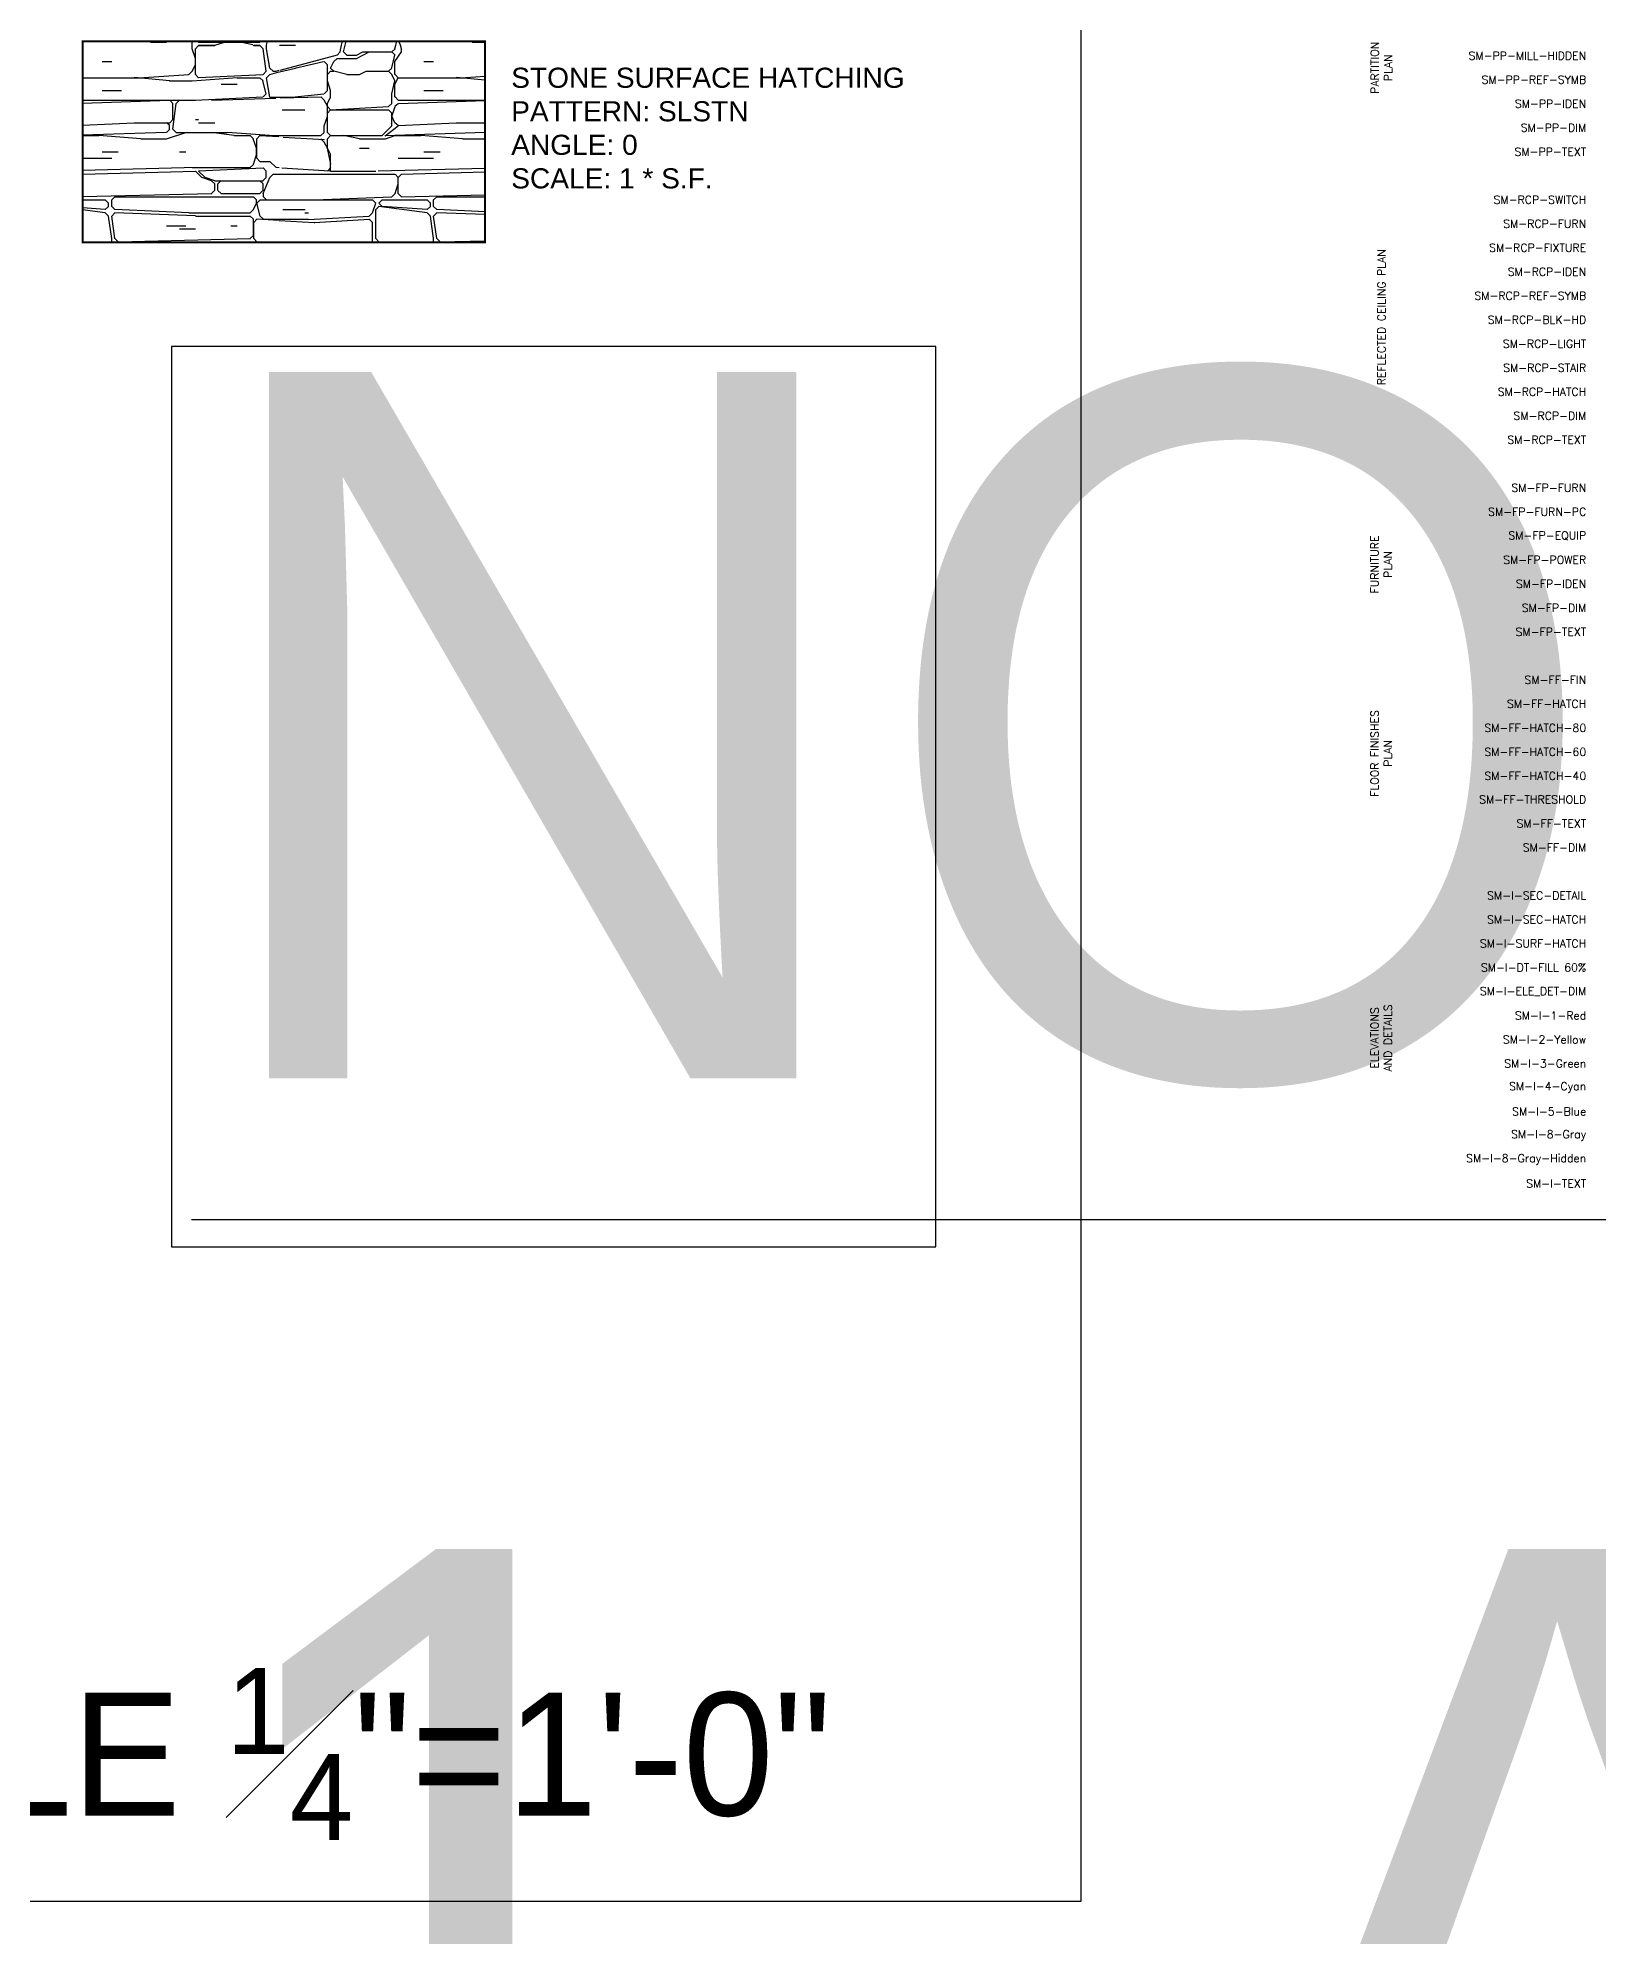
# Model space of a CAD drawing. Header units: inches. Extents: x -11160 to 9368, y -3485 to 2663.
# Drawn here: x -3904.4 to -3673.6, y 428.7 to 709.5 of the extents above; entities that cross this region are included whole.
import ezdxf
from ezdxf.enums import TextEntityAlignment as Align

# ---------------------------------------------------------------- set-up
doc = ezdxf.new("R2018")
doc.units = ezdxf.units.IN
doc.header["$MEASUREMENT"] = 0
for name, color, linetype in [('I-Anno-Code', 2, 'Continuous'), ('SM-I-SECTION_HATCH', 8, 'Continuous'), ('SM-RCP-LIGHT', 2, 'Continuous')]:
    doc.layers.add(name, color=color, linetype=linetype)
doc.styles.add('SMM-1', font='romans.shx', dxfattribs={"height": 2})
doc.styles.add('SMM_ARIAL', font='arial.ttf')

# ---------------------------------------------------------------- blocks, each defined once
blk = doc.blocks.new('*U137')
at = {"color": 0, "linetype": 'ByBlock'}
for p, q in [((0, 3.02), (0, -67.46)), ((59.83, 3.02), (0, 3.02)), ((59.83, -67.46), (59.83, 3.02)), ((0, -67.46), (59.83, -67.46))]:
    blk.add_line(p, q, dxfattribs=at)
at = {"layer": 'I-Anno-Code', "lineweight": 30, "flags": 104}
blk.add_attdef('Text', text='', height=2, dxfattribs=at).set_placement((1.55, 1.03), align=Align.TOP_LEFT)

msp = doc.modelspace()

# ---------------------------------------------------------------- hatches: boundary and pattern name
at = {"layer": 'SM-I-SECTION_HATCH'}
h = msp.add_hatch(dxfattribs=at)
h.set_pattern_fill('SLSTN', color=256, scale=1.488003, style=0)
h.set_pattern_definition([(0, (-4385.06, 546.79), (0, 47.616), [6.6186, -40.9975]), (90, (-4347.443, 542.98), (-47.616, 3e-15), [0.476, -47.14]), (135, (-4374.63, 542.98), (47.616, -95.2322), [0.6734, -66.666]), (45, (-4376.06, 542.98), (47.616, 95.2322), [0.6734, -66.666]), (1.39718, (-4374.6313, 542.9811), (1904.6438275, 47.6160951), [19.5284, -1933.3121]), (177.7094, (-4357.4895, 540.1242), (1142.7862834, -47.6160925), [11.9135, -1179.4408]), (1.39718, (-4368.9174, 536.3149), (1904.6438275, 47.6160951), [19.5284, -1933.3121]), (177.51045, (-4358.4418, 540.6003), (1047.5541094, -47.6160866), [10.962, -1085.2428]), (0, (-4369.394, 542.98), (0, 47.616), [20.475, -27.141]), (0, (-4373.203, 535.41), (0, 47.616), [6.19, -41.426]), (0, (-4377.49, 530.172), (0, 47.616), [15.7133, -31.9028]), (0, (-4377.49, 528.22), (0, 47.616), [14.761, -32.855]), (175.32258, (-4363.6796, 530.1724), (2904.58179188, -238.0804995), [5.2553, -5250.01734]), (0, (-4367.965, 533.934), (0, 47.616), [4.2854, -43.3306]), (90, (-4377.964, 528.696), (-47.616, 3e-15), [1, -46.616]), (64.53666, (-4392.2493, 528.2201), (428.54487, 904.705799), [1.1075, -1106.4146]), (135, (-4391.773, 527.744), (47.616, -95.2322), [0.6734, -66.666]), (0, (-4383.2, 528.22), (0, 47.616), [4.7616, -42.8545]), (3.17983, (-4391.773, 527.744), (809.473618, 47.616093), [8.5841, -849.8273]), (135, (-4377.488, 528.22), (47.616, -95.2322), [0.6734, -66.666]), (45, (-4378.44, 528.22), (47.616, 95.2322), [0.6734, -66.666]), (0, (-4392.2, 541.076), (0, 47.616), [3.2855, -44.3306]), (0, (-4392.68, 539.65), (0, 47.616), [4.238, -43.3783]), (0, (-4347.443, 539.65), (0, 47.616), [2.333, -45.283]), (0, (-4392.68, 536.315), (0, 47.616), [4.238, -43.3783]), (0, (-4348.395, 536.315), (0, 47.616), [3.2855, -44.3306]), (176.68222, (-4345.1093, 539.45754), (809.4736099, -47.6160703), [3.29103, -3287.7356]), (176.84928, (-4387.48765, 539.17184), (857.0897133, -47.6160678), [5.198, -5192.81364]), (0, (-4392.68, 542.505), (0, 47.616), [13.761, -33.855]), (0, (-4347.92, 542.505), (0, 47.616), [2.8093, -44.8067]), (45, (-4348.87, 539.172), (47.616, 95.2322), [0.6734, -66.666]), (90, (-4348.87, 536.79), (-47.616, 3e-15), [2.3808, -45.2353]), (135, (-4348.395, 536.315), (47.616, -95.2322), [0.6734, -66.666]), (104.0362, (-4347.919, 540.124), (47.61607, -238.08048), [1.9633, -194.363]), (135, (-4347.443, 539.648), (47.616, -95.2322), [0.6734, -66.666]), (135, (-4346.966, 542.505), (47.616, -95.2322), [0.6734, -66.666]), (45, (-4348.395, 542.03), (47.616, 95.2322), [0.6734, -66.666]), (45, (-4370.346, 535.84), (47.616, 95.2322), [0.6734, -66.666]), (176.42367, (-4370.346, 535.8387), (714.241431, -47.616077), [7.6334, -755.7106]), (45, (-4379.393, 535.84), (47.616, 95.2322), [0.6734, -66.666]), (146.31, (-4387.011, 535.363), (47.61608, -47.61608), [1.7168, -169.9655]), (5.1944, (-4384.6307, 535.3626), (476.16096, 47.61611), [5.2594, -520.6776]), (2.1211, (-4391.297, 529.6962), (1238.0184597, 47.616102), [12.8652, -1273.6509]), (176.32176, (-4375.10747, 530.1724), (1476.09893715, -95.23218985), [6.68, -6673.33375]), (0, (-4380.345, 534.934), (0, 47.616), [3.8093, -43.8068]), (103.70696, (-4388.44, 530.601), (428.5448375, -1761.7955207), [2.0095, -2007.48]), (5.142765, (-4387.9638, 530.1724), (523.77706854, 47.6161134), [4.78085, -4776.0743]), (138.0128, (-4387.9638, 530.1724), (47.616113, -47.616084), [0.6406, -639.9684]), (0, (-4388.44, 530.6), (0, 47.616), [0.0476, -47.5685]), (0, (-4387.964, 530.172), (0, 47.616), [0.0476, -47.5685]), (45, (-4391.773, 529.22), (47.616, 95.2322), [0.6734, -66.666]), (0, (-4383.2, 530.6), (0, 47.616), [1.4285, -46.1876]), (0, (-4387.01, 535.363), (0, 47.616), [2.3808, -45.2353]), (0, (-4387.964, 535.41), (0, 47.616), [6.19, -41.426]), (45, (-4388.44, 534.934), (47.616, 95.2322), [0.6734, -66.666]), (72.1213, (-4388.9161, 533.4579), (428.5448745, 1333.250645), [1.551, -1549.4478]), (90, (-4388.916, 532.553), (-47.616, 3e-15), [0.9047, -46.7114]), (0, (-4383.2, 533.03), (0, 47.616), [2.3808, -45.2353]), (161.565, (-4380.345, 534.934), (95.23217, -47.6161), [1.5058, -149.0696]), (3.96031, (-4375.10747, 530.1724), (4809.2255999, 333.31268253), [6.2049, -6198.704]), (45, (-4377.964, 529.696), (47.616, 95.2322), [0.6734, -66.666]), (135, (-4377.964, 529.696), (47.616, -95.2322), [0.6734, -66.666]), (8.1301, (-4376.536, 534.934), (285.69656, 47.616075), [3.367, -333.3297]), (0, (-4369.394, 533.46), (0, 47.616), [1.4285, -46.1876]), (3.36646, (-4387.4877, 539.1718), (761.857524, 47.616099), [8.1087, -802.7642]), (3.0128, (-4388.44, 539.648), (857.089725, 47.616111), [9.0596, -896.8984]), (2.38594, (-4387.4877, 542.505), (1095.170179, 47.616116), [11.4378, -1132.3401]), (0, (-4387.49, 539.17), (0, 47.616), [0.0476, -47.5685]), (0, (-4388.916, 540.6), (0, 47.616), [0.476, -47.14]), (0, (-4388.916, 541.076), (0, 47.616), [0.0476, -47.5685]), (0, (-4388.44, 540.6), (0, 47.616), [0.0476, -47.5685]), (0, (-4388.44, 539.65), (0, 47.616), [0.0476, -47.5685]), (98.1301, (-4369.87, 536.791), (47.61611, -380.928745), [3.367, -333.3297]), (98.1301, (-4369.3935, 536.791), (47.61611, -380.928745), [3.367, -333.3297]), (90, (-4378.44, 536.79), (-47.616, 3e-15), [4.2854, -43.3306]), (135, (-4378.917, 539.172), (47.616, -95.2322), [0.6734, -66.666]), (90, (-4378.917, 536.315), (-47.616, 3e-15), [2.857, -44.759]), (135, (-4377.964, 536.315), (47.616, -95.2322), [0.6734, -66.666]), (90, (-4369.87, 536.315), (-47.616, 3e-15), [0.476, -47.14]), (135, (-4368.917, 536.315), (47.616, -95.2322), [0.6734, -66.666]), (172.40536, (-4370.822, 540.6003), (333.312665, -47.6161), [7.2056, -713.3566]), (175.9144, (-4370.822, 541.0765), (619.00923, -47.616095), [6.6833, -661.6405]), (0, (-4377.49, 542.505), (0, 47.616), [6.6663, -40.95]), (71.565, (-4378.917, 540.6), (47.6161, 190.4644), [1.5058, -149.0696]), (45, (-4378.44, 541.076), (47.616, 95.2322), [0.6734, -66.666]), (45, (-4379.393, 540.124), (47.616, 95.2322), [0.6734, -66.666]), (135, (-4378.44, 542.03), (47.616, -95.2322), [0.6734, -66.666]), (45, (-4377.964, 542.03), (47.616, 95.2322), [0.6734, -66.666]), (135, (-4377.488, 541.553), (47.616, -95.2322), [0.6734, -66.666]), (45, (-4370.822, 541.076), (47.616, 95.2322), [0.6734, -66.666]), (135, (-4369.394, 541.076), (47.616, -95.2322), [0.6734, -66.666]), (135, (-4370.346, 540.124), (47.616, -95.2322), [0.6734, -66.666]), (45, (-4369.87, 540.124), (47.616, 95.2322), [0.6734, -66.666]), (90, (-4370.346, 541.553), (-47.616, 3e-15), [0.476, -47.14]), (135, (-4370.346, 542.03), (47.616, -95.2322), [0.6734, -66.666]), (45, (-4369.87, 542.505), (47.616, 95.2322), [0.6734, -66.666]), (90, (-4369.87, 541.553), (-47.616, 3e-15), [0.9523, -46.6638]), (3.46823, (-4361.2988, 528.2201), (761.8575223, 47.616114), [15.7422, -1558.4722]), (90, (-4361.775, 528.696), (-47.616, 3e-15), [0.476, -47.14]), (90, (-4362.25, 528.696), (-47.616, 3e-15), [1, -46.616]), (135, (-4361.3, 528.22), (47.616, -95.2322), [0.6734, -66.666]), (45, (-4362.727, 528.22), (47.616, 95.2322), [0.6734, -66.666]), (0, (-4392.68, 536.315), (0, 47.616), [2.3332, -45.283]), (0, (-4359.87, 536.315), (0, 47.616), [14.761, -32.855]), (0, (-4391.773, 530.125), (0, 47.616), [1.9046, -45.7115]), (45, (-4360.346, 535.84), (47.616, 95.2322), [0.6734, -66.666]), (84.8056, (-4360.8226, 530.601), (47.616083, 571.393133), [5.2594, -520.6776]), (81.8699, (-4361.299, 530.601), (47.61611, 380.928745), [3.367, -333.3297]), (56.31, (-4361.775, 529.172), (47.6161, 95.2322), [1.717, -169.9655]), (41.9872, (-4361.775, 530.1724), (47.616113, 47.616084), [0.6406, -639.9684]), (135, (-4362.25, 529.696), (47.616, -95.2322), [0.6734, -66.666]), (0, (-4358.92, 530.6), (0, 47.616), [0.9523, -46.6638]), (4.76364, (-4367.0127, 535.41), (523.777058, 47.616076), [5.7337, -567.64]), (90, (-4360.823, 533.934), (-47.616, 3e-15), [1.476, -46.14]), (135, (-4360.823, 535.41), (47.616, -95.2322), [0.6734, -66.666]), (34.38035, (-4392.6778, 529.5058), (761.857517, 523.777036), [1.0962, -1095.1086]), (34.992, (-4345.5855, 529.1725), (333.312666, 238.080463), [0.5812, -580.6473]), (0, (-4352.25, 532.98), (0, 47.616), [2.3808, -45.2353]), (0, (-4358.44, 540.6), (0, 47.616), [9.047, -38.569]), (0, (-4357.49, 540.124), (0, 47.616), [8.0947, -39.5214]), (0, (-4361.775, 538.696), (0, 47.616), [2.857, -44.759]), (0, (-4359.87, 538.22), (0, 47.616), [2.3808, -45.2353]), (90, (-4348.92, 537.267), (-47.616, 3e-15), [2.3808, -45.2353]), (45, (-4349.395, 536.79), (47.616, 95.2322), [0.6734, -66.666]), (0, (-4352.25, 538.696), (0, 47.616), [0.9523, -46.6638]), (45, (-4349.395, 540.6), (47.616, 95.2322), [0.6734, -66.666]), (135, (-4348.92, 539.648), (47.616, -95.2322), [0.6734, -66.666]), (63.435, (-4348.919, 541.076), (47.6161, 142.8483), [1.0647, -105.408]), (90, (-4348.442, 542.03), (-47.616, 3e-15), [0.476, -47.14]), (135, (-4348.442, 542.505), (47.616, -95.2322), [0.6734, -66.666]), (135, (-4389.87, 535.84), (47.616, -95.2322), [0.6734, -66.666]), (95.7106, (-4389.3923, 531.077), (47.61608, -523.777058), [4.7854, -473.7505]), (90, (-4389.39, 530.6), (-47.616, 3e-15), [0.476, -47.14]), (45, (-4389.87, 530.125), (47.616, 95.2322), [0.6734, -66.666]), (104.0362, (-4346.538, 522.982), (47.61607, -238.08048), [1.9633, -194.363]), (78.69, (-4369.87, 522.03), (47.6161, 285.69656), [2.428, -240.3674]), (90, (-4369.87, 523.46), (-47.616, 3e-15), [1.4285, -46.1876]), (97.21426, (-4345.5379, 523.50615), (47.61609604, -380.9287633), [3.79167, -3787.89685]), (0, (-4375.107, 560.6), (0, 47.616), [9.9994, -37.6167]), (1.59114, (-4374.6313, 546.3143), (1666.5633434, 47.6160844), [17.1484, -1697.6922]), (1.221473, (-4369.34592, 521.55389), (20093.99220691, 428.544755547), [22.33704, -22314.6874]), (0, (-4375.107, 557.266), (0, 47.616), [17.618, -29.998]), (0, (-4368.917, 521.554), (0, 47.616), [10.9517, -36.6644]), (1.97493, (-4375.1075, 556.7898), (1333.2506547, 47.6160814), [13.8169, -1367.8706]), (2.8624, (-4375.1075, 553.5043), (904.705806, 47.61611), [8.5816, -944.93]), (1.465386, (-4378.44059, 546.79042), (1857.02769812, 47.616090714), [20.48163, -20461.13771]), (1.7899, (-4377.0121, 552.0282), (1476.0989462, 47.616117), [15.2446, -1509.2143]), (175.6013, (-4365.5842, 551.552), (571.39313, -47.616067), [6.2084, -614.6296]), (63.435, (-4385.583, 556.79), (47.6161, 142.8483), [1.0647, -105.408]), (135, (-4375.107, 557.266), (47.616, -95.2322), [0.6734, -66.666]), (90, (-4376.06, 556.79), (-47.616, 3e-15), [1.4285, -46.1876]), (0, (-4392.68, 546.314), (0, 47.616), [6.19, -41.426]), (0, (-4346.014, 546.314), (0, 47.616), [0.9047, -46.7114]), (177.08916, (-4345.1093, 551.88534), (1857.0277282, -95.2321833), [2.813, -2810.16604]), (176.89397, (-4386.53533, 551.55203), (4380.6807578, -238.08049008), [6.15152, -6145.3615]), (173.6598, (-4345.1093, 547.2666), (380.92874, -47.616117), [0.4312, -430.751]), (176.160404, (-4385.583, 546.79042), (6380.55678594, -428.54480448), [7.11075, -7103.64802]), (90, (-4348.395, 550.17), (-47.616, 3e-15), [1.381, -46.2352]), (68.1986, (-4347.4425, 543.457), (47.61611, 142.84829), [2.5642, -253.8563]), (45, (-4346.49, 545.838), (47.616, 95.2322), [0.6734, -66.666]), (0, (-4347.966, 548.22), (0, 47.616), [1.476, -46.14]), (90, (-4348.395, 548.695), (-47.616, 3e-15), [1.476, -46.14]), (131.9872, (-4347.9663, 548.219), (380.928767, -428.544841), [0.6406, -639.9684]), (136.4688, (-4345.5379, 547.3142), (47.616098, -47.6160994), [1.3135, -1312.2349]), (48.0128, (-4348.395, 551.552), (380.928767, 428.544841), [0.6406, -639.9684]), (117.75854, (-4385.583, 550.1712), (47.616084, -95.232203), [1.0224, -1021.3386]), (90, (-4385.583, 550.17), (-47.616, 3e-15), [1.381, -46.2352]), (0, (-4380.345, 546.314), (0, 47.616), [4.7616, -42.8545]), (0, (-4380.82, 550.17), (0, 47.616), [1.4285, -46.1876]), (0, (-4386.49, 546.314), (0, 47.616), [6.1425, -41.4736]), (115.46335, (-4385.1068, 549.1712), (428.54487, -904.705799), [1.1075, -1106.4146]), (47.7263, (-4385.583, 546.7904), (428.54487, 476.160948), [0.7079, -707.1563]), (0, (-4385.107, 546.79), (0, 47.616), [0.0476, -47.5685]), (101.31, (-4385.107, 547.79), (47.6161, -285.69656), [2.428, -240.3674]), (90, (-4385.107, 546.79), (-47.616, 3e-15), [2.3808, -45.2353]), (90, (-4375.107, 543.457), (-47.616, 3e-15), [2.3808, -45.2353]), (71.565, (-4375.584, 543.457), (47.6161, 190.4644), [1.5058, -149.0696]), (135, (-4375.107, 545.838), (47.616, -95.2322), [0.6734, -66.666]), (45, (-4375.107, 545.838), (47.616, 95.2322), [0.6734, -66.666]), (0, (-4375.107, 548.695), (0, 47.616), [5.2378, -42.3783]), (0, (-4371.3, 549.647), (0, 47.616), [2.3808, -45.2353]), (3.17983, (-4385.1068, 555.8375), (809.473618, 47.616093), [8.5841, -849.8273]), (0, (-4385.107, 555.837), (0, 47.616), [8.571, -39.0452]), (0, (-4385.107, 552.03), (0, 47.616), [7.6186, -39.9975]), (0, (-4380.82, 551.55), (0, 47.616), [3.8093, -43.8068]), (90, (-4385.583, 552.504), (-47.616, 3e-15), [2.857, -44.759]), (135, (-4386.06, 551.076), (47.616, -95.2322), [0.6734, -66.666]), (135, (-4385.107, 552.028), (47.616, -95.2322), [0.6734, -66.666]), (168.69, (-4380.821, 551.552), (190.46439, -47.61609), [2.428, -240.3674]), (45, (-4385.583, 551.552), (47.616, 95.2322), [0.6734, -66.666]), (135, (-4385.107, 555.837), (47.616, -95.2322), [0.6734, -66.666]), (0, (-4385.583, 555.36), (0, 47.616), [0.0476, -47.5685]), (45, (-4385.583, 555.36), (47.616, 95.2322), [0.6734, -66.666]), (0, (-4385.583, 556.314), (0, 47.616), [0.0476, -47.5685]), (90, (-4385.583, 556.314), (-47.616, 3e-15), [0.476, -47.14]), (0, (-4385.583, 556.314), (0, 47.616), [0.0476, -47.5685]), (90, (-4376.06, 553.457), (-47.616, 3e-15), [1.9046, -45.7115]), (116.565, (-4375.584, 553.933), (47.6161, -142.8483), [1.0647, -105.408]), (0, (-4375.584, 552.03), (0, 47.616), [3.8093, -43.8068]), (45, (-4377.488, 552.028), (47.616, 95.2322), [2.02, -65.319]), (18.435, (-4377.012, 551.552), (95.23217, 47.6161), [1.5058, -149.0696]), (37.77568, (-4377.0121, 552.0282), (428.544865, 333.3126465), [2.40966, -2407.2658]), (138.0128, (-4375.1075, 553.5043), (47.616113, -47.616084), [0.6406, -639.9684]), (135, (-4376.06, 555.36), (47.616, -95.2322), [0.6734, -66.666]), (45, (-4376.536, 556.314), (47.616, 95.2322), [0.6734, -66.666]), (41.9872, (-4375.5836, 556.3613), (47.616113, 47.616084), [0.6406, -639.9684]), (72.1213, (-4376.0598, 554.8852), (428.5448745, 1333.250645), [1.551, -1549.4478]), (0, (-4392.68, 565.41), (0, 47.616), [2.3808, -45.2353]), (5.1944, (-4392.678, 522.0777), (476.16096, 47.61611), [4.7334, -521.2035]), (6.3402, (-4345.538, 522.03), (380.92874, 47.616117), [0.4312, -430.751]), (171.75368, (-4389.3923, 522.5062), (2952.1979123, -428.5448725), [3.31984, -3316.51584]), (14.712047, (-4392.6778, 561.69426), (4713.99341118, 1238.01844952), [8.81222, -8803.38216]), (18.435, (-4345.538, 561.551), (95.23217, 47.6161), [0.4517, -150.1236]), (0, (-4392.68, 557.74), (0, 47.616), [1.9046, -45.7115]), (0, (-4346.49, 557.74), (0, 47.616), [1.381, -46.2352]), (13.49573, (-4392.6778, 561.4562), (190.464379, 47.61607), [2.4484, -1221.7576]), (15.42216, (-4346.4902, 561.0752), (857.0897117, 238.080464), [1.4324, -1431.0129]), (99.4623, (-4346.49, 562.0276), (47.61609, -333.31265), [2.8964, -286.741]), (45, (-4346.966, 560.6), (47.616, 95.2322), [0.6734, -66.666]), (99.4623, (-4346.49, 557.742), (47.61609, -333.31265), [2.8964, -286.741]), (0, (-4346.014, 561.55), (0, 47.616), [0.476, -47.14]), (135, (-4346.014, 561.55), (47.616, -95.2322), [0.6734, -66.666]), (90, (-4346.966, 565.36), (-47.616, 3e-15), [0.0476, -47.5685]), (75.79323, (-4346.96636, 517.7922), (47.6160949, 190.4643631), [3.88033, -3876.46626]), (90, (-4346.966, 564.885), (-47.616, 3e-15), [0.476, -47.14]), (45, (-4346.014, 521.554), (47.616, 95.2322), [0.6734, -66.666]), (131.9872, (-4345.1093, 522.9824), (380.928767, -428.544841), [0.6406, -639.9684]), (76.6075, (-4383.2022, 564.4084), (190.464392, 809.473628), [1.0279, -1026.8623]), (75.25644, (-4382.9641, 517.7922), (47.616075, 190.464364), [0.9355, -934.5723]), (90, (-4374.63, 564.41), (-47.616, 3e-15), [0.476, -47.14]), (45, (-4376.06, 564.41), (47.616, 95.2322), [0.6734, -66.666]), (79.2157, (-4383.6784, 564.4084), (142.848285, 761.857505), [1.018, -1016.898]), (78.31063, (-4383.4879, 517.7922), (47.6160788, 238.080494), [1.4101, -1408.7018]), (0, (-4379.87, 561.55), (0, 47.616), [3.333, -44.283]), (0, (-4380.345, 564.41), (0, 47.616), [4.2854, -43.3306]), (26.565, (-4381.298, 563.456), (47.6161, 47.6161), [2.1294, -104.3434]), (165.9638, (-4382.726, 561.075), (142.84828, -47.6161), [1.9633, -194.363]), (45, (-4385.583, 561.075), (47.616, 95.2322), [0.6734, -66.666]), (26.565, (-4380.821, 561.075), (47.6161, 47.6161), [1.0647, -105.408]), (90, (-4385.583, 558.694), (-47.616, 3e-15), [3.8093, -43.8068]), (45, (-4386.06, 558.218), (47.616, 95.2322), [0.6734, -66.666]), (5.76789, (-4390.77316, 557.7421), (4237.8324659, 428.54486993), [4.738, -4733.24295]), (108.435, (-4385.107, 558.694), (47.6161, -190.4644), [1.5058, -149.0696]), (90, (-4385.107, 557.74), (-47.616, 3e-15), [0.9523, -46.6638]), (90, (-4385.583, 560.123), (-47.616, 3e-15), [0.9523, -46.6638]), (0, (-4382.726, 561.075), (0, 47.616), [1.9046, -45.7115]), (135, (-4385.583, 562.504), (47.616, -95.2322), [0.6734, -66.666]), (12.66506, (-4390.297, 562.02757), (1904.64382463, 428.5448899), [4.34354, -4339.1736]), (0, (-4384.155, 563.456), (0, 47.616), [2.857, -44.759]), (0, (-4382.726, 563.93), (0, 47.616), [1.4285, -46.1876]), (45, (-4384.63, 562.98), (47.616, 95.2322), [0.6734, -66.666]), (0, (-4385.107, 562.028), (0, 47.616), [0.0476, -47.5685]), (63.435, (-4385.107, 562.028), (47.6161, 142.8483), [1.0647, -105.408]), (0, (-4385.107, 561.55), (0, 47.616), [0.0476, -47.5685]), (0, (-4385.107, 561.55), (0, 47.616), [0.476, -47.14]), (0, (-4385.107, 561.55), (0, 47.616), [0.0476, -47.5685]), (135, (-4384.63, 561.55), (47.616, -95.2322), [0.6734, -66.666]), (0, (-4384.63, 562.98), (0, 47.616), [0.0476, -47.5685]), (135, (-4382.726, 563.932), (47.616, -95.2322), [0.6734, -66.666]), (26.565, (-4381.298, 563.932), (47.6161, 47.6161), [1.0647, -105.408]), (45, (-4384.155, 563.932), (47.616, 95.2322), [0.6734, -66.666]), (135, (-4376.06, 561.075), (47.616, -95.2322), [0.6734, -66.666]), (90, (-4375.584, 561.075), (-47.616, 3e-15), [1.9046, -45.7115]), (90, (-4375.584, 557.74), (-47.616, 3e-15), [1.9046, -45.7115]), (75.9638, (-4376.06, 558.218), (47.61607, 238.08048), [1.9633, -194.363]), (63.435, (-4375.584, 559.647), (47.6161, 142.8483), [1.0647, -105.408]), (135, (-4375.107, 560.6), (47.616, -95.2322), [0.6734, -66.666]), (116.565, (-4375.584, 560.123), (47.6161, -142.8483), [1.0647, -105.408]), (0, (-4371.3, 558.694), (0, 47.616), [2.857, -44.759]), (75.9638, (-4376.06, 562.028), (47.61607, 238.08048), [1.9633, -194.363]), (45, (-4376.536, 561.55), (47.616, 95.2322), [0.6734, -66.666]), (135, (-4375.584, 563.932), (47.616, -95.2322), [0.6734, -66.666]), (56.31, (-4375.584, 562.98), (47.6161, 95.2322), [1.717, -169.9655]), (0, (-4371.3, 562.98), (0, 47.616), [1.4285, -46.1876]), (3.8141, (-4382.25, 519.173), (666.625323, 47.616096), [7.1583, -708.6686]), (0, (-4382.25, 519.65), (0, 47.616), [10.4755, -37.1406]), (0, (-4381.774, 522.98), (0, 47.616), [11.428, -36.1882]), (0, (-4383.2, 522.98), (0, 47.616), [12.8563, -34.7597]), (78.69, (-4382.726, 520.125), (47.6161, 285.69656), [2.428, -240.3674]), (80.5377, (-4383.202, 519.173), (47.61609, 333.31265), [2.8964, -286.741]), (0, (-4387.964, 518.697), (0, 47.616), [0.476, -47.14]), (45, (-4382.726, 518.697), (47.616, 95.2322), [0.6734, -66.666]), (135, (-4382.25, 519.65), (47.616, -95.2322), [0.6734, -66.666]), (0, (-4389.39, 522.506), (0, 47.616), [6.19, -41.426]), (9.4623, (-4386.059, 522.506), (238.0805, 47.6161), [2.8964, -286.741]), (45, (-4382.25, 522.506), (47.616, 95.2322), [0.6734, -66.666]), (135, (-4382.726, 522.03), (47.616, -95.2322), [0.6734, -66.666]), (36.8699, (-4371.774, 519.649), (47.6161, 47.6161), [2.3808, -235.6997]), (38.6598, (-4371.298, 519.649), (47.61609, 47.61611), [3.049, -301.8429]), (0, (-4375.107, 519.65), (0, 47.616), [3.8093, -43.8068]), (90, (-4375.107, 518.697), (-47.616, 3e-15), [0.476, -47.14]), (74.7449, (-4375.5836, 564.8845), (47.61609, 190.464397), [0.543, -542.364]), (76.42957, (-4375.4408, 517.7922), (285.6965623, 1190.4023628), [1.4205, -1419.1042]), (135, (-4375.107, 519.173), (47.616, -95.2322), [0.6734, -66.666]), (105.2551, (-4374.6313, 564.8845), (47.61609, -190.464397), [0.543, -542.364]), (110.22486, (-4374.7742, 517.7922), (190.464403, -523.777054), [0.9641, -963.1883]), (45, (-4375.107, 519.173), (47.616, 95.2322), [0.6734, -66.666]), (135, (-4369.87, 522.506), (47.616, -95.2322), [0.6734, -66.666]), (135, (-4369.394, 521.554), (47.616, -95.2322), [0.6734, -66.666]), (90, (-4369.87, 521.08), (-47.616, 3e-15), [1.4285, -46.1876]), (45, (-4370.346, 522.982), (47.616, 95.2322), [0.6734, -66.666]), (2.7263, (-4357.4895, 557.266), (952.32191, 47.616088), [10.0107, -991.0604]), (135, (-4386.06, 557.266), (47.616, -95.2322), [0.6734, -66.666]), (1.33222, (-4392.6778, 557.5993), (1999.8760161, 47.6161232), [6.1441, -2041.9015]), (2.004534, (-4354.63255, 557.26596), (2714.11744211, 95.23219227), [9.52903, -9519.52118]), (0, (-4392.25, 555.837), (0, 47.616), [3.333, -44.283]), (0, (-4392.68, 552.03), (0, 47.616), [6.1425, -41.4736]), (0, (-4346.54, 552.03), (0, 47.616), [1.4285, -46.1876]), (109.0256, (-4348.4425, 550.1712), (47.616104, -142.8483014), [1.4607, -1459.1975]), (161.565, (-4355.109, 545.362), (95.23217, -47.6161), [1.5058, -149.0696]), (161.565, (-4354.633, 545.362), (95.23217, -47.6161), [1.5058, -149.0696]), (2.8624, (-4357.0134, 546.7904), (904.705806, 47.61611), [9.5351, -943.9765]), (0, (-4357.966, 547.314), (0, 47.616), [8.571, -39.0452]), (135, (-4356.06, 545.838), (47.616, -95.2322), [1.3468, -65.9925]), (135, (-4356.537, 545.838), (47.616, -95.2322), [1.3468, -65.9925]), (0, (-4359.87, 549.647), (0, 47.616), [0.9523, -46.6638]), (90, (-4347.014, 545.84), (-47.616, 3e-15), [0.9523, -46.6638]), (0, (-4353.68, 543.457), (0, 47.616), [5.714, -41.902]), (0, (-4354.633, 545.36), (0, 47.616), [7.1424, -40.4737]), (45, (-4354.156, 544.886), (47.616, 95.2322), [0.6734, -66.666]), (135, (-4354.633, 544.886), (47.616, -95.2322), [0.6734, -66.666]), (135, (-4353.68, 543.457), (47.616, -95.2322), [0.6734, -66.666]), (45, (-4355.11, 543.457), (47.616, 95.2322), [0.6734, -66.666]), (90, (-4354.633, 543.933), (-47.616, 3e-15), [0.9523, -46.6638]), (90, (-4354.156, 543.933), (-47.616, 3e-15), [0.9523, -46.6638]), (135, (-4347.49, 544.886), (47.616, -95.2322), [0.6734, -66.666]), (45, (-4347.966, 543.457), (47.616, 95.2322), [0.6734, -66.666]), (90, (-4347.49, 543.933), (-47.616, 3e-15), [0.9523, -46.6638]), (45, (-4347.49, 545.362), (47.616, 95.2322), [0.6734, -66.666]), (41.9872, (-4349.3948, 547.3142), (47.616113, 47.616084), [0.6406, -639.9684]), (135, (-4347.014, 546.79), (47.616, -95.2322), [0.6734, -66.666]), (90, (-4348.442, 549.17), (-47.616, 3e-15), [1, -46.616]), (70.9744, (-4348.9186, 547.7904), (47.616104, 142.8483014), [1.4607, -1459.1975]), (0, (-4357.013, 553.933), (0, 47.616), [2.3808, -45.2353]), (0, (-4360.346, 552.504), (0, 47.616), [7.6186, -39.9975]), (45, (-4361.3, 553.933), (47.616, 95.2322), [0.6734, -66.666]), (82.875, (-4360.8226, 552.9805), (47.61608, 428.544877), [3.839, -380.0543]), (45, (-4361.775, 552.504), (47.616, 95.2322), [0.6734, -66.666]), (138.0128, (-4361.2988, 553.5043), (47.616113, -47.616084), [0.6406, -639.9684]), (18.435, (-4361.775, 551.552), (95.23217, 47.6161), [3.0115, -147.5638]), (0, (-4366.537, 553.933), (0, 47.616), [5.2378, -42.3783]), (0, (-4365.584, 551.55), (0, 47.616), [3.8093, -43.8068]), (90, (-4361.3, 552.98), (-47.616, 3e-15), [0.5238, -47.0923]), (135, (-4360.346, 552.504), (47.616, -95.2322), [0.6734, -66.666]), (45, (-4360.346, 556.79), (47.616, 95.2322), [0.6734, -66.666]), (135, (-4360.823, 556.79), (47.616, -95.2322), [0.6734, -66.666]), (0, (-4357.49, 554.41), (0, 47.616), [0.476, -47.14]), (90, (-4360.823, 554.41), (-47.616, 3e-15), [2.3808, -45.2353]), (135, (-4348.92, 551.552), (47.616, -95.2322), [0.6734, -66.666]), (175.6013, (-4346.5378, 552.0282), (571.39313, -47.616067), [6.2084, -614.6296]), (0, (-4351.776, 552.03), (0, 47.616), [2.3808, -45.2353]), (171.8699, (-4351.7756, 552.028), (285.69656, -47.616075), [3.367, -333.3297]), (70.9744, (-4386.0592, 553.5043), (47.616104, 142.8483014), [1.4607, -1459.1975]), (45, (-4386.535, 552.028), (47.616, 95.2322), [0.6734, -66.666]), (90, (-4386.06, 552.504), (-47.616, 3e-15), [1, -46.616]), (117.75854, (-4385.583, 556.3613), (47.616084, -95.232203), [1.0224, -1021.3386]), (90, (-4385.583, 554.885), (-47.616, 3e-15), [1.476, -46.14]), (98.1301, (-4347.014, 561.5514), (47.61611, -380.928745), [3.367, -333.3297]), (90, (-4357.49, 561.075), (-47.616, 3e-15), [3.8093, -43.807]), (108.435, (-4357.49, 563.456), (47.6161, -190.4644), [1.5058, -149.0696]), (4.0856, (-4357.9657, 560.123), (619.00923, 47.616095), [6.6833, -661.6405]), (2.8624, (-4357.0134, 560.599), (904.705806, 47.61611), [9.5351, -943.9765]), (45, (-4358.442, 561.075), (47.616, 95.2322), [0.6734, -66.666]), (4.0856, (-4365.108, 560.599), (619.00923, 47.616095), [6.6833, -661.6405]), (174.8056, (-4361.299, 560.123), (476.16096, -47.61611), [5.2594, -520.6776]), (0, (-4361.3, 560.123), (0, 47.616), [3.333, -44.283]), (135, (-4357.013, 560.6), (47.616, -95.2322), [0.6734, -66.666]), (90, (-4357.49, 562.504), (-47.616, 3e-15), [0.9523, -46.6638]), (63.435, (-4357.966, 561.551), (47.6161, 142.8483), [1.0647, -105.408]), (45, (-4347.49, 561.075), (47.616, 95.2322), [0.6734, -66.666]), (0, (-4351.3, 560.6), (0, 47.616), [3.333, -44.283]), (0, (-4353.68, 559.647), (0, 47.616), [2.3808, -45.2353]), (104.0362, (-4347.014, 558.218), (47.61607, -238.08048), [1.9633, -194.363]), (45, (-4347.49, 557.742), (47.616, 95.2322), [0.6734, -66.666]), (135, (-4347.49, 560.123), (47.616, -95.2322), [0.6734, -66.666]), (0, (-4355.585, 523.46), (0, 47.616), [4.2854, -43.3306]), (0, (-4357.013, 565.36), (0, 47.616), [2.3808, -45.2353]), (0, (-4357.013, 517.79), (0, 47.616), [2.3808, -45.2353]), (0, (-4357.013, 518.22), (0, 47.616), [9.047, -38.569]), (0, (-4357.013, 521.554), (0, 47.616), [9.5232, -38.093]), (90, (-4357.49, 518.697), (-47.616, 3e-15), [2.3808, -45.2353]), (90, (-4357.49, 520.6), (-47.616, 3e-15), [0.476, -47.14]), (0, (-4365.11, 518.697), (0, 47.616), [2.3808, -45.2353]), (0, (-4364.156, 518.22), (0, 47.616), [2.3808, -45.2353]), (75.9638, (-4357.966, 518.697), (47.61607, 238.08048), [1.9633, -194.363]), (90, (-4357.966, 517.79), (-47.616, 3e-15), [0.9047, -46.7114]), (90, (-4357.966, 564.885), (-47.616, 3e-15), [0.5238, -47.0923]), (45, (-4357.49, 564.885), (47.616, 95.2322), [0.6734, -66.666]), (135, (-4357.013, 518.22), (47.616, -95.2322), [0.6734, -66.666]), (45, (-4357.49, 521.078), (47.616, 95.2322), [0.6734, -66.666]), (135, (-4357.49, 521.078), (47.616, -95.2322), [0.6734, -66.666]), (90, (-4347.014, 520.6), (-47.616, 3e-15), [0.476, -47.14]), (135, (-4348.92, 565.36), (47.616, -95.2322), [0.0673, -67.272]), (167.31962, (-4348.9186, 517.7922), (1476.0989667, -333.3126447), [1.9523, -1950.3076]), (0, (-4353.204, 518.22), (0, 47.616), [2.3808, -45.2353]), (16.6992, (-4354.6325, 517.792), (142.848293, 47.616115), [1.4914, -495.6353]), (45, (-4354.633, 565.36), (47.616, 95.2322), [0.0673, -67.272]), (75.9638, (-4347.49, 518.697), (47.61607, 238.08048), [1.9633, -194.363]), (0, (-4348.92, 565.36), (0, 47.616), [0.9523, -46.6638]), (0, (-4348.92, 517.79), (0, 47.616), [0.9523, -46.6638]), (135, (-4347.49, 564.885), (47.616, -95.2322), [0.6734, -66.666]), (45, (-4347.966, 518.22), (47.616, 95.2322), [0.6734, -66.666]), (90, (-4346.54, 522.506), (-47.616, 3e-15), [0.476, -47.14]), (135, (-4347.014, 521.078), (47.616, -95.2322), [0.6734, -66.666]), (45, (-4347.014, 522.03), (47.616, 95.2322), [0.6734, -66.666]), (8.1301, (-4368.9174, 524.887), (285.69656, 47.616075), [3.367, -333.3297]), (11.31, (-4369.394, 524.887), (190.46439, 47.61609), [4.856, -237.9395]), (0, (-4369.87, 527.744), (0, 47.616), [5.714, -41.902]), (0, (-4392.68, 527.744), (0, 47.616), [6.1425, -41.4736]), (0, (-4345.54, 527.744), (0, 47.616), [0.4285, -47.1876]), (45, (-4346.014, 527.268), (47.616, 95.2322), [0.6734, -66.666]), (2.2906, (-4383.2022, 527.744), (1142.7862834, 47.6160925), [11.9135, -1179.4408]), (0, (-4386.535, 527.744), (0, 47.616), [3.333, -44.283]), (0, (-4388.916, 525.84), (0, 47.616), [3.333, -44.283]), (0, (-4389.39, 526.315), (0, 47.616), [3.333, -44.283]), (0, (-4386.535, 527.744), (0, 47.616), [0.0476, -47.5685]), (135, (-4370.822, 527.744), (47.616, -95.2322), [0.6734, -66.666]), (0, (-4377.49, 525.363), (0, 47.616), [2.857, -44.759]), (108.435, (-4369.87, 525.363), (47.6161, -190.4644), [1.5058, -149.0696]), (45, (-4370.346, 527.268), (47.616, 95.2322), [0.6734, -66.666]), (90, (-4370.346, 526.79), (-47.616, 3e-15), [0.476, -47.14]), (135, (-4369.394, 524.887), (47.616, -95.2322), [0.6734, -66.666]), (45, (-4369.394, 524.41), (47.616, 95.2322), [0.6734, -66.666]), (116.565, (-4370.346, 526.792), (47.6161, -142.8483), [1.0647, -105.408]), (104.0362, (-4369.87, 524.887), (47.61607, -238.08048), [1.9633, -194.363]), (174.8056, (-4350.8233, 525.363), (476.16096, -47.61611), [5.2594, -520.6776]), (0, (-4361.775, 525.84), (0, 47.616), [9.047, -38.569]), (3.0128, (-4357.9657, 528.2201), (857.089725, 47.616111), [9.0596, -896.8984]), (9.4623, (-4364.156, 527.744), (238.0805, 47.6161), [2.8964, -286.741]), (18.435, (-4362.251, 525.363), (95.23217, 47.6161), [1.5058, -149.0696]), (153.435, (-4363.68, 525.363), (47.6161, -47.6161), [1.0647, -105.408]), (153.435, (-4363.68, 525.363), (47.6161, -47.6161), [1.0647, -105.408]), (153.435, (-4363.68, 525.363), (47.6161, -47.6161), [1.0647, -105.408]), (0, (-4363.68, 525.363), (0, 47.616), [0.476, -47.14]), (0, (-4365.584, 525.363), (0, 47.616), [3.333, -44.283]), (18.435, (-4363.203, 525.363), (95.23217, 47.6161), [1.5058, -149.0696]), (0, (-4361.3, 528.22), (0, 47.616), [3.333, -44.283]), (90, (-4346.54, 525.84), (-47.616, 3e-15), [2.3808, -45.2353]), (0, (-4350.823, 525.363), (0, 47.616), [3.8093, -43.8068]), (168.69, (-4350.347, 525.363), (190.46439, -47.61609), [2.428, -240.3674]), (168.69, (-4350.347, 525.363), (190.46439, -47.61609), [2.428, -240.3674]), (135, (-4347.014, 524.887), (47.616, -95.2322), [0.6734, -66.666]), (45, (-4347.014, 525.363), (47.616, 95.2322), [0.6734, -66.666]), (135, (-4346.538, 528.22), (47.616, -95.2322), [0.6734, -66.666]), (0, (-4348.92, 528.696), (0, 47.616), [1.9046, -45.7115])])
h.paths.add_polyline_path([(-3838.27425, 679.29563), (-3838.27425, 709.05569), (-3897.79437, 709.05569), (-3897.79437, 679.29563)])

# ---------------------------------------------------------------- linework, layer by layer
at = {"color": 30}
msp.add_lwpolyline([(-4399.81965, 899.31618), (-3750.15812, 899.31618), (-3750.15812, 433.84582), (-4399.81965, 433.84582)], close=True, dxfattribs=at)
at = {"const_width": 0.2976}
msp.add_lwpolyline([(-3897.79437, 679.29563), (-3838.27425, 679.29563), (-3838.27425, 709.05569), (-3897.79437, 709.05569)], close=True, dxfattribs=at)

# ---------------------------------------------------------------- block references
at = {"layer": 'SM-RCP-LIGHT'}
ref = msp.add_blockref('*U137', (-3884.64503, 658.16933), dxfattribs=dict(at, xscale=1.889763779527559, yscale=1.889763779527559, zscale=1.889763779527559))
lines = msp.add_mtext('{\\LNOTE:\\P}1. ALL HATCHING ARE SETUP FOR USE IN SCALE 1:50\\PREMEMBER TO RESCALE HATCHING IF USED IN ANOTHER SCALE', dxfattribs={"layer": 'I-Anno-Code', "insert": (-3881.70939, 660.10914), "char_height": 104.467735, "attachment_point": 1})
ref.add_attrib('Text', '', (-3881.70939, 660.10914), dxfattribs={"flags": 104}).embed_mtext(lines)

# ---------------------------------------------------------------- texts
at = {"color": 2, "char_height": 1.1838814, "attachment_point": 6, "rotation": 90, "style": 'SMM-1'}
for s, insert, width in [('\\pxqc;PARTITION\\PPLAN', (-3705.66193, 720.14973), 30.046828), ('\\pxqc;REFLECTED CEILING PLAN', (-3705.66193, 677.92058), 19.3972403), ('\\pxqc;FURNITURE\\PPLAN', (-3705.68425, 639.56704), 15.845596), ('\\pxqc;FLOOR FINISHES\\PPLAN', (-3705.68425, 616.90715), 26.4407963), ('\\pxqc;ELEVATIONS\\PAND DETAILS', (-3705.68425, 573.28023), 23.3695069)]:
    msp.add_mtext(s, dxfattribs=dict(at, insert=insert, width=width))
at = {"color": 3, "insert": (-3834.39761, 705.14244), "char_height": 2.976006, "attachment_point": 1, "style": 'SMM_ARIAL'}
msp.add_mtext('STONE SURFACE HATCHING\\PPATTERN: SLSTN\\PANGLE: 0\\PSCALE: 1 * S.F.', dxfattribs=at)
at = {"color": 2, "attachment_point": 6, "style": 'SMM-1'}
for s, insert, char_height in [('SM-PP-MILL-HIDDEN', (-3675.37639, 706.91788), 1.1838814), ('SM-PP-REF-SYMB', (-3675.37639, 703.36624), 1.1838814), ('SM-PP-IDEN', (-3675.37639, 699.81459), 1.183881), ('SM-PP-DIM', (-3675.37639, 696.26295), 1.183881), ('SM-PP-TEXT', (-3675.37639, 692.7113), 1.183881), ('SM-RCP-SWITCH', (-3675.37639, 685.60801), 1.1838814), ('SM-RCP-FURN', (-3675.37639, 682.05637), 1.1838814), ('SM-RCP-FIXTURE', (-3675.37639, 678.50473), 1.1838814), ('SM-RCP-IDEN', (-3675.37639, 674.95308), 1.1838814), ('SM-RCP-REF-SYMB', (-3675.37639, 671.40144), 1.1838814), ('SM-RCP-BLK-HD', (-3675.37639, 667.84979), 1.1838814), ('SM-RCP-LIGHT', (-3675.37639, 664.29815), 1.1838814), ('SM-RCP-STAIR', (-3675.37639, 660.7465), 1.1838814), ('SM-RCP-HATCH', (-3675.37639, 657.19486), 1.1838814), ('SM-RCP-DIM', (-3675.37639, 653.64322), 1.183881), ('SM-RCP-TEXT', (-3675.37639, 650.09157), 1.1838814), ('SM-FP-FURN', (-3675.37639, 642.98828), 1.183881), ('SM-FP-FURN-PC', (-3675.37639, 639.43664), 1.1838814), ('SM-FP-EQUIP', (-3675.37639, 635.88499), 1.1838814), ('SM-FP-POWER', (-3675.37639, 632.33335), 1.1838814), ('SM-FP-IDEN', (-3675.37639, 628.78171), 1.183881), ('SM-FP-DIM', (-3675.37639, 625.23006), 1.183881), ('SM-FP-TEXT', (-3675.37639, 621.67842), 1.183881), ('SM-FF-FIN', (-3675.37639, 614.57513), 1.183881), ('SM-FF-HATCH', (-3675.37639, 611.02348), 1.1838814), ('SM-FF-HATCH-80', (-3675.37639, 607.47184), 1.1838814), ('SM-FF-HATCH-60', (-3675.37639, 603.9202), 1.1838814), ('SM-FF-HATCH-40', (-3675.37639, 600.36855), 1.1838814), ('SM-FF-THRESHOLD', (-3675.37639, 596.87664), 1.1838814), ('SM-FF-TEXT', (-3675.37639, 593.325), 1.183881), ('SM-FF-DIM', (-3675.37639, 589.77335), 1.183881), ('SM-I-SEC-DETAIL', (-3675.37639, 582.67006), 1.1838814), ('SM-I-SEC-HATCH', (-3675.37639, 579.11842), 1.1838814), ('SM-I-SURF-HATCH', (-3675.37639, 575.56677), 1.1838814), ('SM-I-DT-FILL 60%', (-3675.37639, 572.01513), 1.1838814), ('SM-I-ELE_DET-DIM', (-3675.37639, 568.46349), 1.1838814), ('SM-I-1-Red', (-3675.37639, 564.91184), 1.183881), ('SM-I-2-Yellow', (-3675.37639, 561.3602), 1.1838814), ('SM-I-3-Green', (-3675.37639, 557.80855), 1.1838814), ('SM-I-4-Cyan', (-3675.37639, 554.25691), 1.1838814), ('SM-I-5-Blue', (-3675.37639, 550.70526), 1.1838814), ('SM-I-8-Gray', (-3675.37639, 547.15362), 1.1838814), ('SM-I-8-Gray-Hidden', (-3675.37639, 543.60197), 1.1838814), ('SM-I-TEXT', (-3675.37639, 540.05033), 1.183881)]:
    msp.add_mtext(s, dxfattribs=dict(at, insert=insert, char_height=char_height))
at = {"color": 30, "insert": (-4386.42383, 468.38878), "char_height": 18.19584, "width": 1045.8247871, "attachment_point": 1, "style": 'SMM-1'}
msp.add_mtext('\\A1;{\\fArial|b0|i0|c0|p34;\\W0.95;PLEASE, NOTE, HATCHINGS ARE IN SCALE \\H0.7x;\\S1#4;\\H1.4286x;"=1\'-0"}', dxfattribs=at)

doc.saveas('drawing.dxf')
